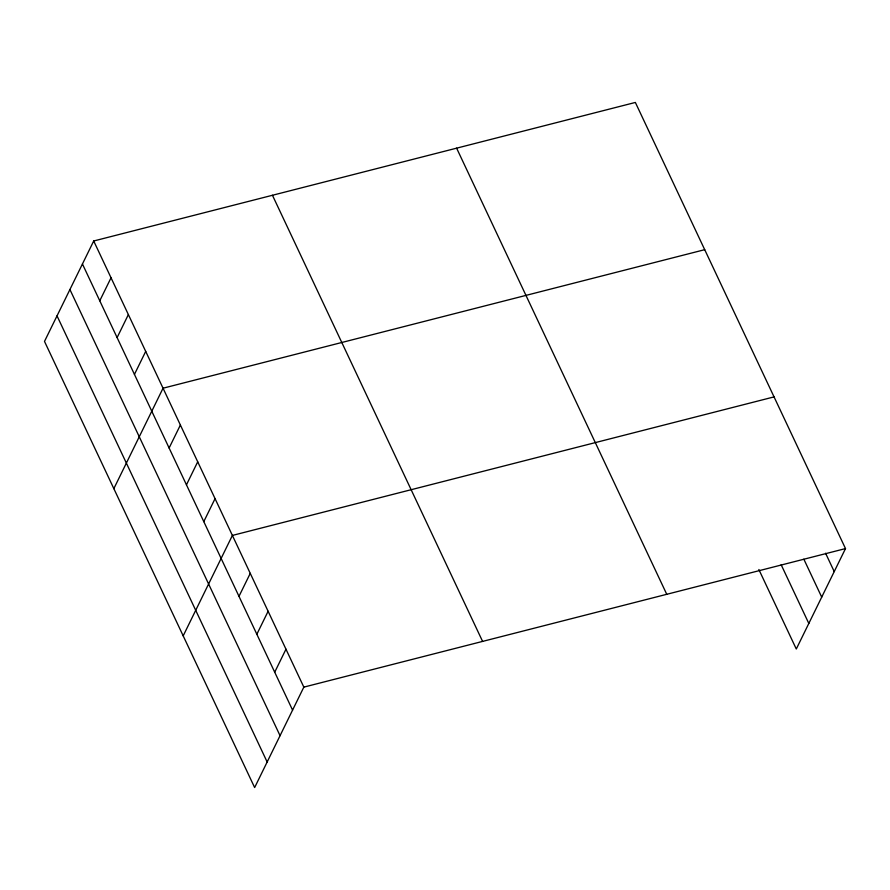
<?xml version="1.0" encoding="UTF-8"?>
<svg xmlns="http://www.w3.org/2000/svg" width="890" height="890" viewBox="0 0 890 890"><rect width="100%" height="100%" fill="white"/><g stroke="black" fill="none" stroke-linecap="round" stroke-linejoin="round"><path stroke-width="1.33" d="M93.706 240.99L44.5 341.415L254.64 787.55L303.835 687.125L845.5 548.585L635.36 102.45L93.706 240.99L303.835 687.125M99.769 300.787L111.039 277.791M117.102 337.599L128.371 314.593M134.446 374.401L145.704 351.405M113.842 488.643L163.048 388.207L704.713 249.678M169.111 448.015L180.381 425.02M186.455 484.816L197.714 461.821M203.788 521.629L215.057 498.634M183.195 635.861L232.39 535.435L774.055 396.896M238.987 596.356L250.257 573.36M256.843 634.27L268.113 611.274M274.71 672.195L285.979 649.199M845.5 548.585L796.294 649.01L758.847 569.5M825.586 553.235L834.23 571.58M803.859 559.209L821.715 597.134M781.164 564.75L808.821 623.456M456.615 148.163L666.755 594.298M272.451 195.266L482.591 641.401M82.436 263.985L292.576 710.12M69.921 289.539L280.05 735.674M57.016 315.861L267.156 761.996"/></g></svg>
